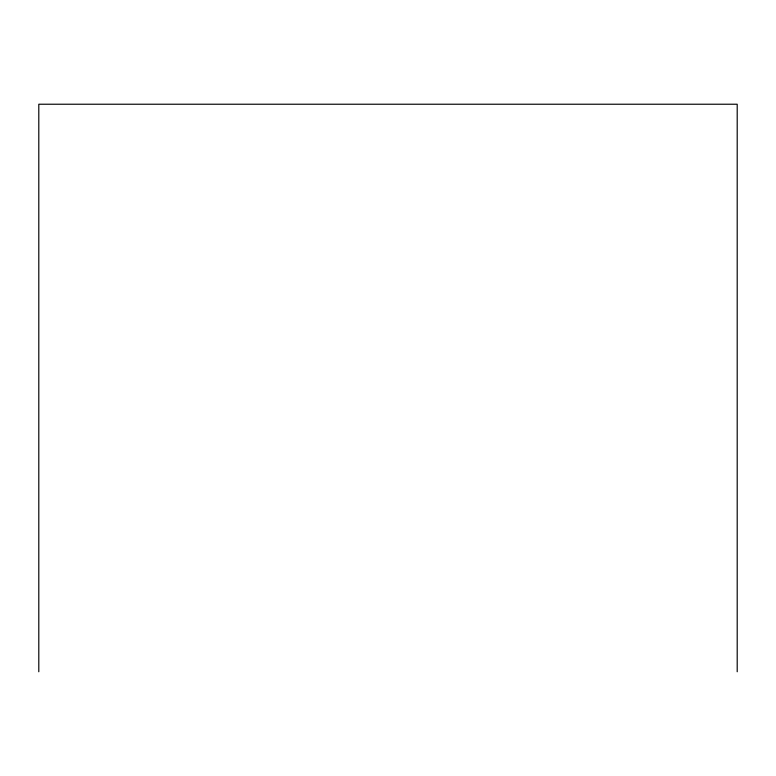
<?xml version="1.0" encoding="UTF-8"?>
<svg xmlns="http://www.w3.org/2000/svg" width="776" height="776" viewBox="0 0 776 776"><rect width="100%" height="100%" fill="white"/><g stroke="black" fill="none" stroke-linecap="round" stroke-linejoin="round"><path stroke-width="1.16" d="M737.2 671.773L737.2 104.227L38.8 104.227L38.8 671.773"/></g></svg>
